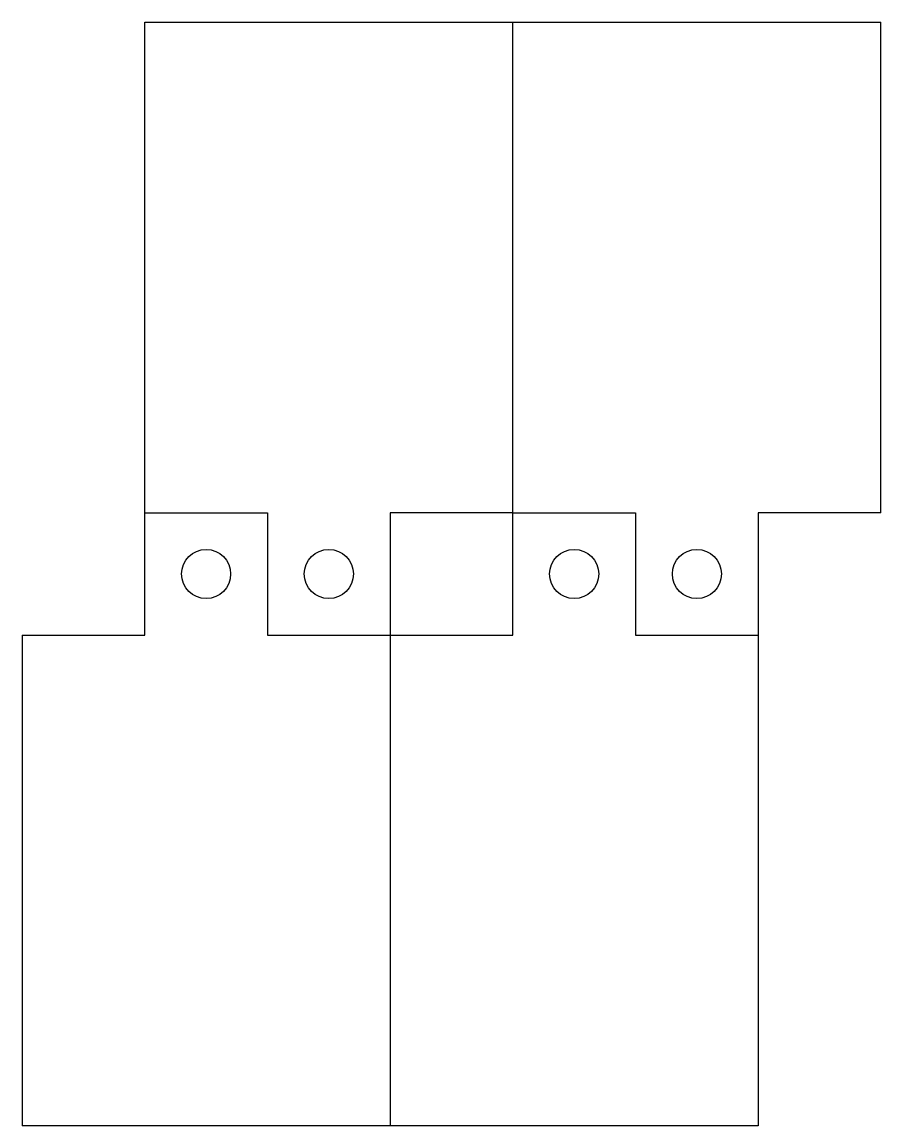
# Model space of a CAD drawing. Header units: millimetres. Extents: x 66.8 to 136.8, y 160 to 250.
import ezdxf

# ---------------------------------------------------------------- set-up
doc = ezdxf.new("R2010")
doc.units = ezdxf.units.MM

msp = doc.modelspace()

# ---------------------------------------------------------------- linework, layer by layer
for p, q in [((106.787, 210), (106.787, 250)), ((136.787, 210), (136.787, 250)), ((76.787, 200), (76.787, 210)), ((76.787, 210), (86.787, 210)), ((86.787, 210), (86.787, 200)), ((96.787, 210), (96.787, 200)), ((106.787, 200), (106.787, 210)), ((106.787, 210), (116.787, 210)), ((116.787, 210), (116.787, 200)), ((126.787, 210), (126.787, 200)), ((66.787, 200), (66.787, 160))]:
    msp.add_line(p, q)
for points in [[(76.787, 210), (76.787, 250), (106.787, 250)], [(106.787, 250), (106.787, 250), (136.787, 250)], [(106.787, 210), (96.787, 210)], [(136.787, 210), (126.787, 210)], [(86.787, 200), (96.787, 200), (96.787, 160), (66.787, 160)], [(66.787, 200), (76.787, 200)], [(116.787, 200), (126.787, 200), (126.787, 160), (96.787, 160)], [(96.787, 200), (106.787, 200)]]:
    msp.add_lwpolyline(points)
for centre in [(81.787, 205), (91.787, 205), (111.787, 205), (121.787, 205)]:
    msp.add_circle(centre, 2)

doc.saveas('drawing.dxf')
